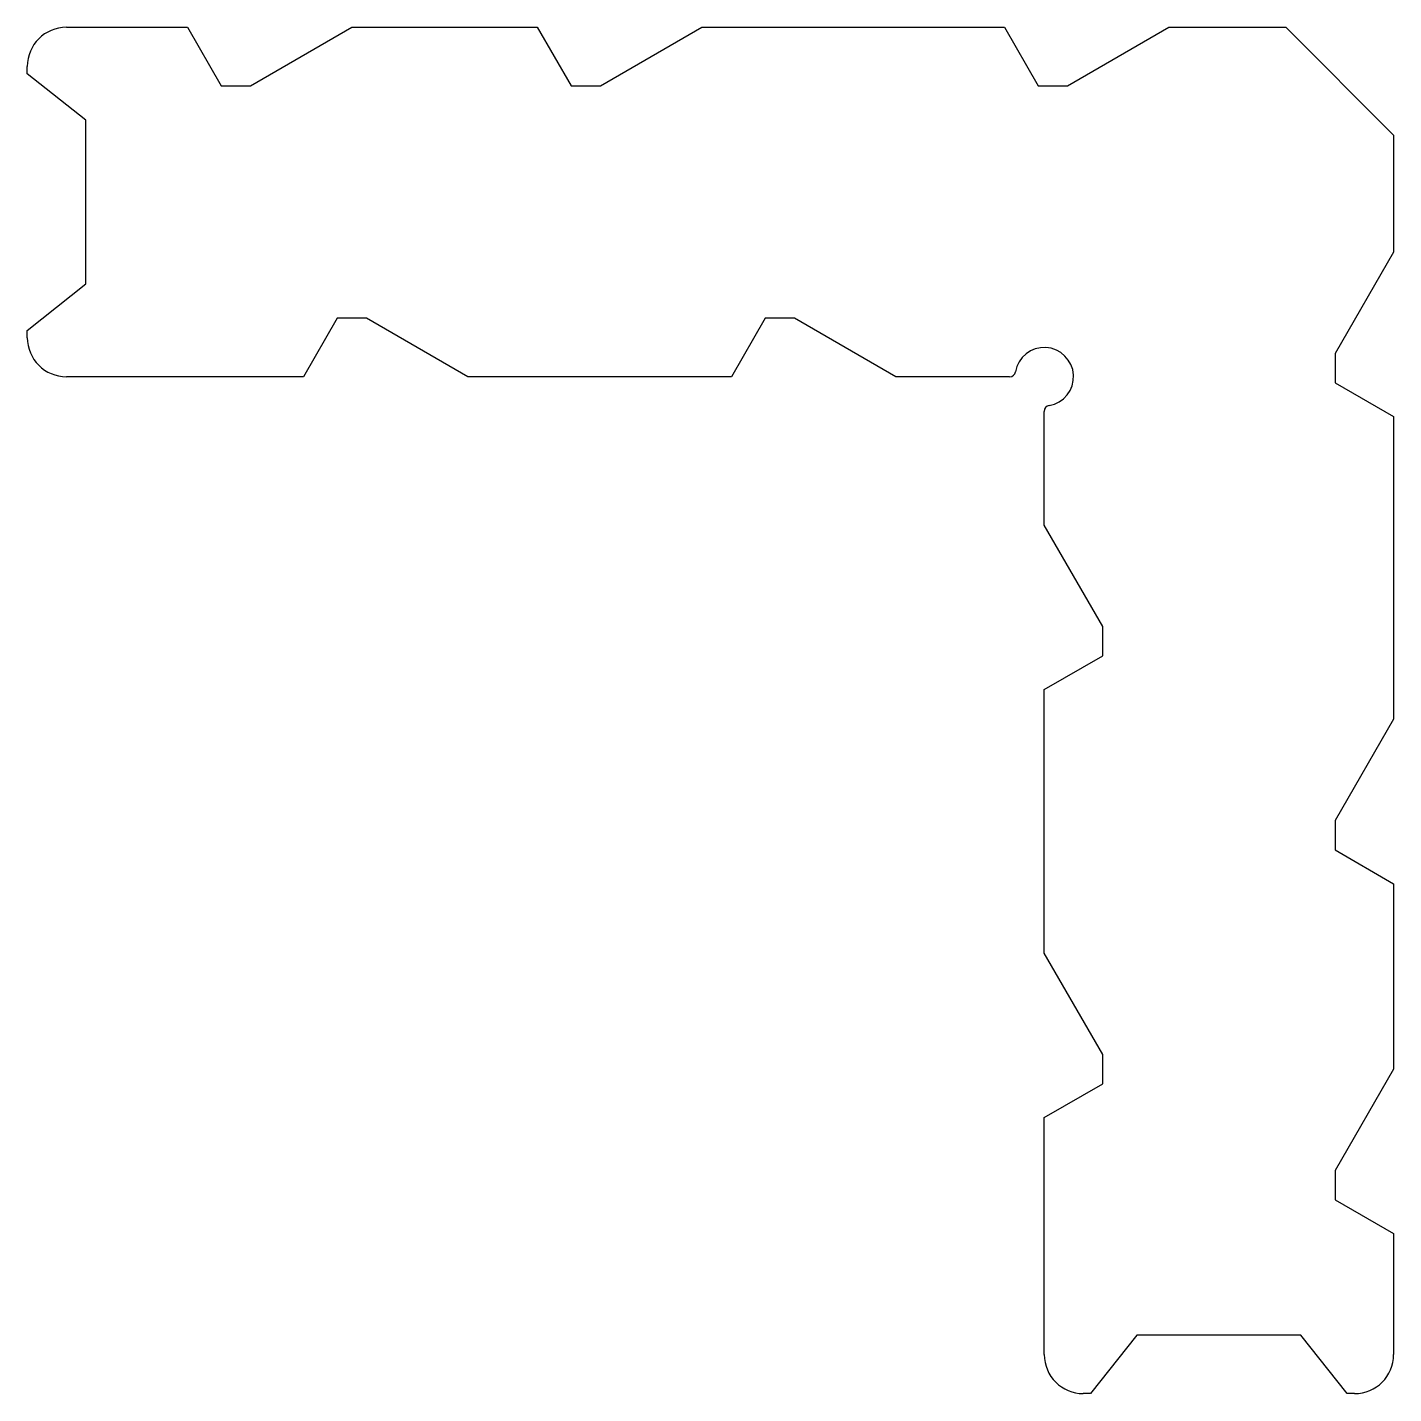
# Model space of a CAD drawing. Extents: x 450.9 to 520.9, y 689.3 to 759.3.
import ezdxf

# ---------------------------------------------------------------- set-up
doc = ezdxf.new("R2010")
doc.units = 0
doc.layers.add('ANA', color=220, linetype='CONTINUOUS')

msp = doc.modelspace()

# ---------------------------------------------------------------- linework, layer by layer
at = {"layer": 'ANA', "color": 0}
for p, q in [((452.882, 759.298), (459.081, 759.298)), ((459.081, 759.298), (460.813, 756.298)), ((462.313, 756.298), (467.509, 759.298)), ((467.509, 759.298), (477.009, 759.298)), ((477.009, 759.298), (478.741, 756.298)), ((480.241, 756.298), (485.437, 759.298)), ((485.437, 759.298), (500.937, 759.298)), ((500.937, 759.298), (502.669, 756.298)), ((504.169, 756.298), (509.365, 759.298)), ((509.365, 759.298), (515.365, 759.298)), ((515.365, 759.298), (520.882, 753.78)), ((450.882, 756.923), (450.882, 757.298)), ((453.882, 754.548), (450.882, 756.923)), ((460.813, 756.298), (462.313, 756.298)), ((478.741, 756.298), (480.241, 756.298)), ((502.669, 756.298), (504.169, 756.298)), ((453.882, 746.148), (453.882, 754.548)), ((520.882, 753.78), (520.882, 747.78)), ((520.882, 747.78), (517.882, 742.584)), ((450.882, 743.773), (453.882, 746.148)), ((466.758, 744.398), (465.026, 741.398)), ((468.258, 744.398), (466.758, 744.398)), ((473.454, 741.398), (468.258, 744.398)), ((488.686, 744.398), (486.954, 741.398)), ((490.186, 744.398), (488.686, 744.398)), ((495.382, 741.398), (490.186, 744.398)), ((450.882, 743.398), (450.882, 743.773)), ((517.882, 742.584), (517.882, 741.084)), ((465.026, 741.398), (452.882, 741.398)), ((486.954, 741.398), (473.454, 741.398)), ((501.208, 741.398), (495.382, 741.398)), ((517.882, 741.084), (520.882, 739.352)), ((502.982, 733.797), (502.982, 739.623)), ((520.882, 739.352), (520.882, 723.852)), ((505.982, 728.601), (502.982, 733.797)), ((505.982, 727.101), (505.982, 728.601)), ((502.982, 725.369), (505.982, 727.101)), ((502.982, 711.869), (502.982, 725.369)), ((520.882, 723.852), (517.882, 718.656)), ((517.882, 718.656), (517.882, 717.156)), ((517.882, 717.156), (520.882, 715.424)), ((520.882, 715.424), (520.882, 705.924)), ((505.982, 706.673), (502.982, 711.869)), ((505.982, 705.173), (505.982, 706.673)), ((520.882, 705.924), (517.882, 700.728)), ((502.982, 703.441), (505.982, 705.173)), ((502.982, 691.298), (502.982, 703.441)), ((517.882, 700.728), (517.882, 699.228)), ((517.882, 699.228), (520.882, 697.496)), ((520.882, 697.496), (520.882, 691.298)), ((507.732, 692.297), (505.357, 689.298)), ((516.132, 692.297), (507.732, 692.297)), ((518.507, 689.298), (516.132, 692.297)), ((505.357, 689.298), (504.982, 689.298)), ((518.882, 689.298), (518.507, 689.298))]:
    msp.add_line(p, q, dxfattribs=at)
for centre, radius, start, end in [((452.882, 757.298), 2, 90, 180), ((452.882, 743.398), 2, 180, 270), ((502.982, 741.398), 1.5, 279.59407, 170.40593), ((501.208, 741.698), 0.3, 270, 350.40593), ((503.282, 739.623), 0.3, 99.59407, 180), ((504.982, 691.298), 2, 180, 270), ((518.882, 691.298), 2, 270, 360)]:
    msp.add_arc(centre, radius, start, end, dxfattribs=at)

doc.saveas('drawing.dxf')
